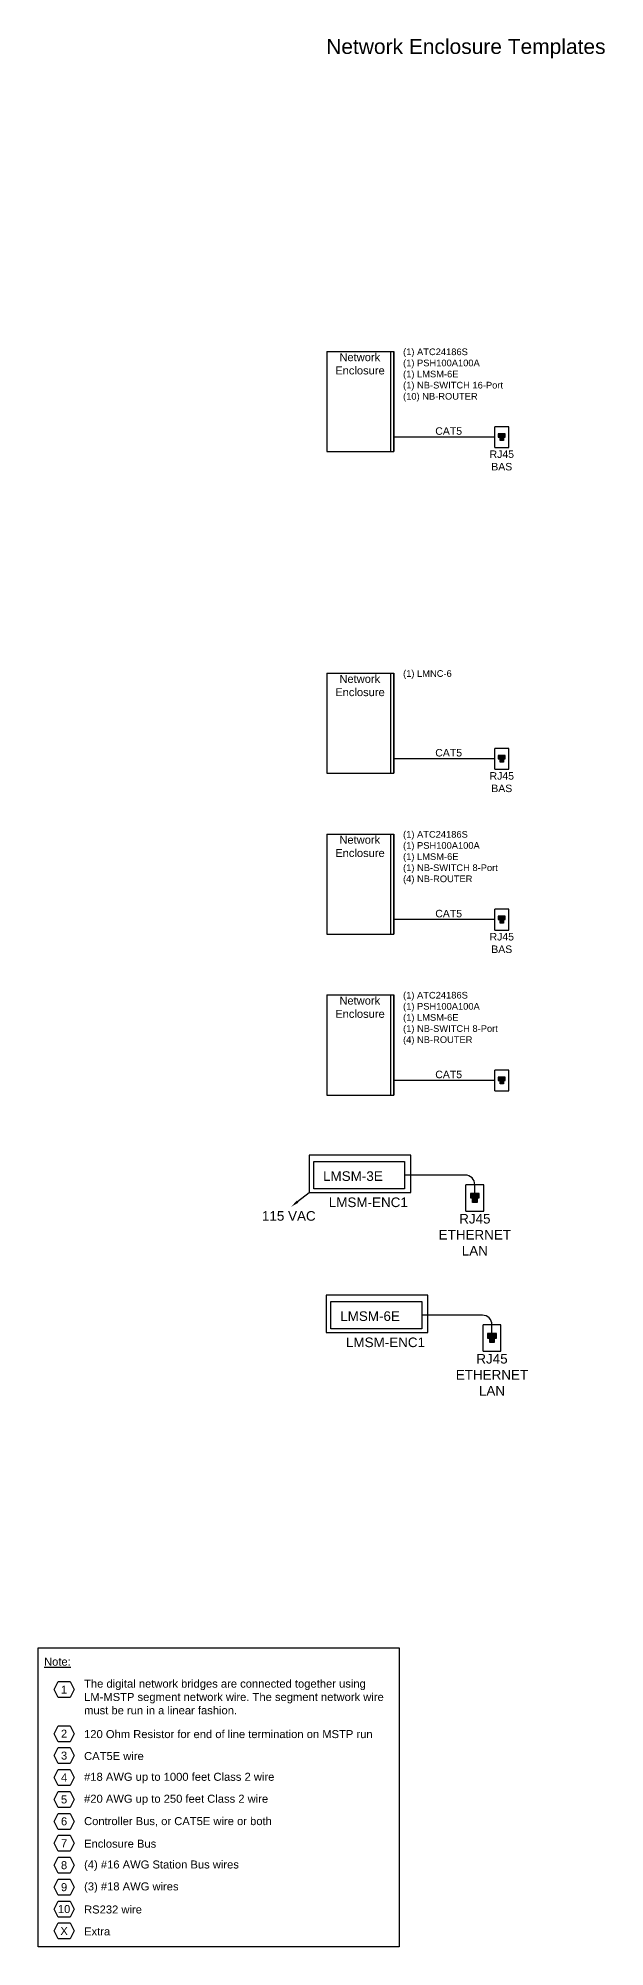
# Model space of a CAD drawing. Header units: inches. Extents: x -312 to -2, y -182 to 37.
# Drawn here: x -96.8 to -79.9, y -20.2 to 37 of the extents above; entities that cross this region are included whole.
import ezdxf
from ezdxf.enums import TextEntityAlignment as Align

# ---------------------------------------------------------------- set-up
doc = ezdxf.new("R2010")
doc.units = ezdxf.units.IN
doc.header["$MEASUREMENT"] = 0
doc.linetypes.add('HIDDEN', pattern=[0.375, 0.25, -0.125])
for name, color, linetype in [('16 NB-switch', 6, 'Continuous'), ('_WS_120_OHM', 160, 'Continuous'), ('_WS_18_AWG', 7, 'Continuous'), ('_WS_20_AWG', 7, 'Continuous'), ('_WS_3_18_AWG', 20, 'Continuous'), ('_WS_CAT5E', 3, 'Continuous'), ('_WS_CONTROLLER_BUS', 10, 'Continuous'), ('_WS_ENCLOSURE_BUS', 114, 'Continuous'), ('_WS_MSTP', 160, 'HIDDEN'), ('_WS_RS232', 4, 'Continuous'), ('_WS_STATION_BUS', 200, 'Continuous'), ('WS', 7, 'Continuous')]:
    doc.layers.add(name, color=color, linetype=linetype)
doc.styles.add('Arial', font='arial.ttf', dxfattribs={"height": 0.1875})
doc.styles.get("Standard").update_dxf_attribs({"font": 'arial.ttf'})

# ---------------------------------------------------------------- blocks, each defined once
blk = doc.blocks.new('LMSM-3E')
for points in [[(-1.525, -1.124), (1.525, -1.124), (1.525, 0), (-1.525, 0)], [(-1.382, -0.197), (1.339, -0.197), (1.339, -1.01), (-1.382, -1.01)]]:
    blk.add_lwpolyline(points, close=True)
at = {"layer": 'WS'}
for p, q in [((-1.867, -1.398), (-1.525, -1.124)), ((3.155, -0.603), (1.339, -0.603)), ((3.178, -1.687), (3.178, -0.891)), ((3.178, -1.687), (3.178, -0.891)), ((3.709, -0.891), (3.178, -0.891)), ((3.709, -0.891), (3.178, -0.891)), ((3.443, -1.157), (3.443, -0.891)), ((3.709, -1.687), (3.709, -0.891)), ((3.709, -1.687), (3.709, -0.891)), ((3.178, -1.687), (3.709, -1.687)), ((3.178, -1.687), (3.709, -1.687)), ((3.576, -1.157), (3.311, -1.157)), ((3.576, -1.157), (3.311, -1.157)), ((3.311, -1.157), (3.311, -1.289)), ((3.311, -1.157), (3.311, -1.289)), ((3.311, -1.289), (3.576, -1.289)), ((3.311, -1.289), (3.576, -1.289)), ((3.377, -1.422), (3.377, -1.289)), ((3.377, -1.422), (3.377, -1.289)), ((3.51, -1.422), (3.377, -1.422)), ((3.51, -1.422), (3.377, -1.422)), ((3.51, -1.289), (3.51, -1.422)), ((3.51, -1.289), (3.51, -1.422)), ((3.576, -1.289), (3.576, -1.157)), ((3.576, -1.289), (3.576, -1.157))]:
    blk.add_line(p, q, dxfattribs=at)
blk.add_arc((3.155, -0.891), 0.288, 0, 90, dxfattribs=at)
for points in [[(-1.842, -1.429), (-1.893, -1.366), (-2.057, -1.55)], [(3.576, -1.157), (3.311, -1.157), (3.576, -1.289), (3.311, -1.289)], [(3.576, -1.157), (3.311, -1.157), (3.576, -1.289), (3.311, -1.289)], [(3.51, -1.289), (3.377, -1.289), (3.51, -1.422), (3.377, -1.422)], [(3.51, -1.289), (3.377, -1.289), (3.51, -1.422), (3.377, -1.422)]]:
    blk.add_solid(points, dxfattribs=at)
at = {"char_height": 0.288, "width": 6.93336, "attachment_point": 1}
for s, insert in [('LMSM-3E', (-1.105, -0.488)), ('LMSM-ENC1', (-0.933, -1.274))]:
    blk.add_mtext(s, dxfattribs=dict(at, insert=insert))
at = {"layer": 'WS'}
blk.add_text('115 VAC', height=0.288, dxfattribs=at).set_placement((-1.327, -1.971), align=Align.RIGHT)
at = {"layer": 'WS', "linetype": 'Continuous', "insert": (3.443, -1.767), "char_height": 0.288, "width": 2.67207, "attachment_point": 2}
blk.add_mtext('RJ45\\PETHERNET\\PLAN', dxfattribs=at)
blk = doc.blocks.new('LMSM-6E')
for points in [[(-1.525, -1.124), (1.525, -1.124), (1.525, 0), (-1.525, 0)], [(-1.382, -0.197), (1.339, -0.197), (1.339, -1.01), (-1.382, -1.01)]]:
    blk.add_lwpolyline(points, close=True)
at = {"layer": 'WS'}
for p, q in [((3.155, -0.603), (1.339, -0.603)), ((3.178, -1.687), (3.178, -0.891)), ((3.178, -1.687), (3.178, -0.891)), ((3.709, -0.891), (3.178, -0.891)), ((3.709, -0.891), (3.178, -0.891)), ((3.443, -1.157), (3.443, -0.891)), ((3.709, -1.687), (3.709, -0.891)), ((3.709, -1.687), (3.709, -0.891)), ((3.178, -1.687), (3.709, -1.687)), ((3.178, -1.687), (3.709, -1.687)), ((3.576, -1.157), (3.311, -1.157)), ((3.576, -1.157), (3.311, -1.157)), ((3.311, -1.157), (3.311, -1.289)), ((3.311, -1.157), (3.311, -1.289)), ((3.311, -1.289), (3.576, -1.289)), ((3.311, -1.289), (3.576, -1.289)), ((3.377, -1.422), (3.377, -1.289)), ((3.377, -1.422), (3.377, -1.289)), ((3.51, -1.422), (3.377, -1.422)), ((3.51, -1.422), (3.377, -1.422)), ((3.51, -1.289), (3.51, -1.422)), ((3.51, -1.289), (3.51, -1.422)), ((3.576, -1.289), (3.576, -1.157)), ((3.576, -1.289), (3.576, -1.157))]:
    blk.add_line(p, q, dxfattribs=at)
blk.add_arc((3.155, -0.891), 0.288, 0, 90, dxfattribs=at)
for points in [[(3.576, -1.157), (3.311, -1.157), (3.576, -1.289), (3.311, -1.289)], [(3.576, -1.157), (3.311, -1.157), (3.576, -1.289), (3.311, -1.289)], [(3.51, -1.289), (3.377, -1.289), (3.51, -1.422), (3.377, -1.422)], [(3.51, -1.289), (3.377, -1.289), (3.51, -1.422), (3.377, -1.422)]]:
    blk.add_solid(points, dxfattribs=at)
at = {"char_height": 0.288, "width": 6.93336, "attachment_point": 1}
for s, insert in [('LMSM-6E', (-1.105, -0.488)), ('LMSM-ENC1', (-0.933, -1.274))]:
    blk.add_mtext(s, dxfattribs=dict(at, insert=insert))
at = {"layer": 'WS', "linetype": 'Continuous', "insert": (3.443, -1.767), "char_height": 0.288, "width": 2.67207, "attachment_point": 2}
blk.add_mtext('RJ45\\PETHERNET\\PLAN', dxfattribs=at)
blk = doc.blocks.new('LMNC')
at = {"color": 4, "lineweight": 25}
for p, q in [((-0.989, 0), (1.011, 0)), ((-0.989, 0), (-0.989, -3)), ((0.911, 0), (0.911, -3)), ((1.011, 0), (1.011, -3)), ((1.011, -3), (1.011, 0)), ((1.011, 0), (1.011, -3)), ((-0.989, -3), (1.011, -3))]:
    blk.add_line(p, q, dxfattribs=at)
at = {"insert": (-0.018, -0.369), "char_height": 0.23865, "attachment_point": 4}
blk.add_mtext('\\pi-0.59801;Network\\P\\pi-0.72116;Enclosure', dxfattribs=at)
for tag, p in [('SWITCH_NUMBER', (1.384, -0.617)), ('ROUTER_NUMBER', (1.384, -0.259)), ('SEGMENT_MANAGER', (1.384, -0.971))]:
    blk.add_attdef(tag, p, '', height=0.212)
blk.add_attdef('CABINET_TYPE', text='', height=0.239).set_placement((-0.012, -0.989), align=Align.MIDDLE_CENTER)
blk = doc.blocks.new('_HEX_NOTE_X')
at = {"color": 0, "linetype": 'Continuous'}
for p, q in [((-0.3, 0), (-0.18, 0.24)), ((-0.18, -0.24), (-0.3, 0)), ((-0.18, 0.24), (0.18, 0.24)), ((0.18, 0.24), (0.3, 0)), ((0.3, 0), (0.18, -0.24)), ((0.18, -0.24), (-0.18, -0.24))]:
    blk.add_line(p, q, dxfattribs=at)
at = {"color": 0, "style": 'Arial'}
blk.add_text('X', height=0.24, dxfattribs=at).set_placement((0, 0), align=Align.MIDDLE_CENTER)
blk = doc.blocks.new('_HEX_NOTE_10')
at = {"color": 0, "linetype": 'Continuous'}
for p, q in [((-0.3, 0), (-0.18, 0.24)), ((-0.18, -0.24), (-0.3, 0)), ((-0.18, 0.24), (0.18, 0.24)), ((0.18, 0.24), (0.3, 0)), ((0.3, 0), (0.18, -0.24)), ((0.18, -0.24), (-0.18, -0.24))]:
    blk.add_line(p, q, dxfattribs=at)
at = {"color": 0, "style": 'Arial'}
blk.add_text('10', height=0.24, dxfattribs=at).set_placement((0, 0), align=Align.MIDDLE_CENTER)
blk = doc.blocks.new('_HEX_NOTE_2')
at = {"color": 0, "linetype": 'Continuous'}
for p, q in [((-0.3, 0), (-0.18, 0.24)), ((-0.18, -0.24), (-0.3, 0)), ((-0.18, 0.24), (0.18, 0.24)), ((0.18, 0.24), (0.3, 0)), ((0.3, 0), (0.18, -0.24)), ((0.18, -0.24), (-0.18, -0.24))]:
    blk.add_line(p, q, dxfattribs=at)
at = {"color": 0, "style": 'Arial'}
blk.add_text('2', height=0.24, dxfattribs=at).set_placement((0, 0), align=Align.MIDDLE_CENTER)
blk = doc.blocks.new('_HEX_NOTE_3')
at = {"color": 0, "linetype": 'Continuous'}
for p, q in [((-0.3, 0), (-0.18, 0.24)), ((-0.18, -0.24), (-0.3, 0)), ((-0.18, 0.24), (0.18, 0.24)), ((0.18, 0.24), (0.3, 0)), ((0.3, 0), (0.18, -0.24)), ((0.18, -0.24), (-0.18, -0.24))]:
    blk.add_line(p, q, dxfattribs=at)
at = {"color": 0, "style": 'Arial'}
blk.add_text('3', height=0.24, dxfattribs=at).set_placement((0, 0), align=Align.MIDDLE_CENTER)
blk = doc.blocks.new('_HEX_NOTE_4')
at = {"color": 0, "linetype": 'Continuous'}
for p, q in [((-0.3, 0), (-0.18, 0.24)), ((-0.18, -0.24), (-0.3, 0)), ((-0.18, 0.24), (0.18, 0.24)), ((0.18, 0.24), (0.3, 0)), ((0.3, 0), (0.18, -0.24)), ((0.18, -0.24), (-0.18, -0.24))]:
    blk.add_line(p, q, dxfattribs=at)
at = {"color": 0, "style": 'Arial'}
blk.add_text('4', height=0.24, dxfattribs=at).set_placement((0, 0), align=Align.MIDDLE_CENTER)
blk = doc.blocks.new('_HEX_NOTE_5')
at = {"color": 0, "linetype": 'Continuous'}
for p, q in [((-0.3, 0), (-0.18, 0.24)), ((-0.18, -0.24), (-0.3, 0)), ((-0.18, 0.24), (0.18, 0.24)), ((0.18, 0.24), (0.3, 0)), ((0.3, 0), (0.18, -0.24)), ((0.18, -0.24), (-0.18, -0.24))]:
    blk.add_line(p, q, dxfattribs=at)
at = {"color": 0, "style": 'Arial'}
blk.add_text('5', height=0.24, dxfattribs=at).set_placement((0, 0), align=Align.MIDDLE_CENTER)
blk = doc.blocks.new('_HEX_NOTE_6')
at = {"color": 0, "linetype": 'Continuous'}
for p, q in [((-0.3, 0), (-0.18, 0.24)), ((-0.18, -0.24), (-0.3, 0)), ((-0.18, 0.24), (0.18, 0.24)), ((0.18, 0.24), (0.3, 0)), ((0.3, 0), (0.18, -0.24)), ((0.18, -0.24), (-0.18, -0.24))]:
    blk.add_line(p, q, dxfattribs=at)
at = {"color": 0, "style": 'Arial'}
blk.add_text('6', height=0.24, dxfattribs=at).set_placement((0, 0), align=Align.MIDDLE_CENTER)
blk = doc.blocks.new('_HEX_NOTE_7')
at = {"color": 0, "linetype": 'Continuous'}
for p, q in [((-0.3, 0), (-0.18, 0.24)), ((-0.18, -0.24), (-0.3, 0)), ((-0.18, 0.24), (0.18, 0.24)), ((0.18, 0.24), (0.3, 0)), ((0.3, 0), (0.18, -0.24)), ((0.18, -0.24), (-0.18, -0.24))]:
    blk.add_line(p, q, dxfattribs=at)
at = {"color": 0, "style": 'Arial'}
blk.add_text('7', height=0.24, dxfattribs=at).set_placement((0, 0), align=Align.MIDDLE_CENTER)
blk = doc.blocks.new('_HEX_NOTE_8')
at = {"color": 0, "linetype": 'Continuous'}
for p, q in [((-0.3, 0), (-0.18, 0.24)), ((-0.18, -0.24), (-0.3, 0)), ((-0.18, 0.24), (0.18, 0.24)), ((0.18, 0.24), (0.3, 0)), ((0.3, 0), (0.18, -0.24)), ((0.18, -0.24), (-0.18, -0.24))]:
    blk.add_line(p, q, dxfattribs=at)
at = {"color": 0, "style": 'Arial'}
blk.add_text('8', height=0.24, dxfattribs=at).set_placement((0, 0), align=Align.MIDDLE_CENTER)
blk = doc.blocks.new('_HEX_NOTE_9')
at = {"color": 0, "linetype": 'Continuous'}
for p, q in [((-0.3, 0), (-0.18, 0.24)), ((-0.18, -0.24), (-0.3, 0)), ((-0.18, 0.24), (0.18, 0.24)), ((0.18, 0.24), (0.3, 0)), ((0.3, 0), (0.18, -0.24)), ((0.18, -0.24), (-0.18, -0.24))]:
    blk.add_line(p, q, dxfattribs=at)
at = {"color": 0, "style": 'Arial'}
blk.add_text('9', height=0.24, dxfattribs=at).set_placement((0, 0), align=Align.MIDDLE_CENTER)
blk = doc.blocks.new('_HEX_NOTE_1')
at = {"color": 0, "linetype": 'Continuous'}
for p, q in [((-0.3, 0), (-0.18, 0.24)), ((-0.18, -0.24), (-0.3, 0)), ((-0.18, 0.24), (0.18, 0.24)), ((0.18, 0.24), (0.3, 0)), ((0.3, 0), (0.18, -0.24)), ((0.18, -0.24), (-0.18, -0.24))]:
    blk.add_line(p, q, dxfattribs=at)
at = {"color": 0, "style": 'Arial'}
blk.add_text('1', height=0.24, dxfattribs=at).set_placement((0, 0), align=Align.MIDDLE_CENTER)
blk = doc.blocks.new('_WIRE_LEGEND')
blk.add_lwpolyline([(0, 0), (10.818, 0), (10.818, -8.97), (0, -8.97)], close=True)
at = {"layer": '_WS_120_OHM', "linetype": 'Continuous'}
for p, q in [((0.475, -2.578), (0.595, -2.338)), ((0.595, -2.818), (0.475, -2.578)), ((0.595, -2.338), (0.955, -2.338)), ((0.955, -2.818), (0.595, -2.818)), ((0.955, -2.338), (1.075, -2.578)), ((1.075, -2.578), (0.955, -2.818))]:
    blk.add_line(p, q, dxfattribs=at)
at = {"layer": '_WS_CAT5E', "linetype": 'Continuous'}
for p, q in [((0.475, -3.235), (0.595, -2.995)), ((0.595, -3.475), (0.475, -3.235)), ((0.595, -2.995), (0.955, -2.995)), ((0.955, -2.995), (1.075, -3.235)), ((1.075, -3.235), (0.955, -3.475)), ((0.955, -3.475), (0.595, -3.475))]:
    blk.add_line(p, q, dxfattribs=at)
blk.add_blockref('_HEX_NOTE_X', (0.775, -8.495))
at = {"layer": '_WS_120_OHM'}
blk.add_blockref('_HEX_NOTE_2', (0.775, -2.578), dxfattribs=at)
at = {"layer": '_WS_18_AWG'}
blk.add_blockref('_HEX_NOTE_4', (0.775, -3.892), dxfattribs=at)
at = {"layer": '_WS_20_AWG'}
blk.add_blockref('_HEX_NOTE_5', (0.775, -4.55), dxfattribs=at)
at = {"layer": '_WS_3_18_AWG'}
blk.add_blockref('_HEX_NOTE_9', (0.775, -7.18), dxfattribs=at)
at = {"layer": '_WS_CAT5E'}
blk.add_blockref('_HEX_NOTE_3', (0.775, -3.235), dxfattribs=at)
at = {"layer": '_WS_CONTROLLER_BUS'}
blk.add_blockref('_HEX_NOTE_6', (0.775, -5.207), dxfattribs=at)
at = {"layer": '_WS_ENCLOSURE_BUS'}
blk.add_blockref('_HEX_NOTE_7', (0.775, -5.865), dxfattribs=at)
at = {"layer": '_WS_MSTP'}
blk.add_blockref('_HEX_NOTE_1', (0.775, -1.257), dxfattribs=at)
at = {"layer": '_WS_RS232'}
blk.add_blockref('_HEX_NOTE_10', (0.775, -7.837), dxfattribs=at)
at = {"layer": '_WS_STATION_BUS'}
blk.add_blockref('_HEX_NOTE_8', (0.775, -6.522), dxfattribs=at)
blk.add_text('%%UNote:', height=0.24).set_placement((0.175, -0.537))
at = {"insert": (1.375, -8.509), "char_height": 0.24, "width": 9.23571, "attachment_point": 4}
blk.add_mtext('Extra', dxfattribs=at)
at = {"layer": '_WS_120_OHM'}
blk.add_text('2', height=0.24, dxfattribs=at).set_placement((0.775, -2.698), align=Align.CENTER)
at = {"layer": '_WS_120_OHM', "insert": (1.375, -2.592), "char_height": 0.24, "width": 9.23571, "attachment_point": 4}
blk.add_mtext('120 Ohm Resistor for end of line termination on MSTP run', dxfattribs=at)
at = {"layer": '_WS_20_AWG', "char_height": 0.24, "width": 9.23571, "attachment_point": 4}
for s, insert in [('#18 AWG up to 1000 feet Class 2 wire', (1.375, -3.907)), ('#20 AWG up to 250 feet Class 2 wire', (1.375, -4.565))]:
    blk.add_mtext(s, dxfattribs=dict(at, insert=insert))
at = {"layer": '_WS_3_18_AWG', "insert": (1.375, -7.194), "char_height": 0.24, "width": 9.23571, "attachment_point": 4}
blk.add_mtext('(3) #18 AWG wires', dxfattribs=at)
at = {"layer": '_WS_CAT5E'}
blk.add_text('3', height=0.24, dxfattribs=at).set_placement((0.775, -3.355), align=Align.CENTER)
at = {"layer": '_WS_CAT5E', "insert": (1.375, -3.25), "char_height": 0.24, "width": 9.23571, "attachment_point": 4}
blk.add_mtext('CAT5E wire', dxfattribs=at)
at = {"layer": '_WS_CONTROLLER_BUS', "insert": (1.375, -5.222), "char_height": 0.24, "width": 9.23571, "attachment_point": 4}
blk.add_mtext('Controller Bus, or CAT5E wire or both', dxfattribs=at)
at = {"layer": '_WS_ENCLOSURE_BUS', "insert": (1.375, -5.879), "char_height": 0.24, "width": 9.23571, "attachment_point": 4}
blk.add_mtext('Enclosure Bus', dxfattribs=at)
at = {"layer": '_WS_MSTP', "insert": (1.375, -0.957), "char_height": 0.24, "width": 9.23571, "attachment_point": 1}
blk.add_mtext('The digital network bridges are connected together using LM-MSTP segment network wire. The segment network wire must be run in a linear fashion.', dxfattribs=at)
at = {"layer": '_WS_RS232', "insert": (1.375, -7.852), "char_height": 0.24, "width": 9.23571, "attachment_point": 4}
blk.add_mtext('RS232 wire', dxfattribs=at)
at = {"layer": '_WS_STATION_BUS', "insert": (1.375, -6.537), "char_height": 0.24, "width": 9.23571, "attachment_point": 4}
blk.add_mtext('(4) #16 AWG Station Bus wires', dxfattribs=at)

msp = doc.modelspace()

# ---------------------------------------------------------------- linework, layer by layer
for p, q in [((-82.74627, 25.34721), (-83.16015, 25.34721)), ((-83.16015, 24.72639), (-83.16015, 25.34721)), ((-82.74627, 24.72639), (-82.74627, 25.34721)), ((-83.16015, 25.0368), (-86.19239, 25.0368)), ((-83.16015, 24.72639), (-82.74627, 24.72639)), ((-83.05668, 25.14027), (-83.05668, 25.0368)), ((-82.84974, 25.14027), (-83.05668, 25.14027)), ((-83.05668, 25.0368), (-82.84974, 25.0368)), ((-83.00494, 24.93333), (-83.00494, 25.0368)), ((-82.90148, 24.93333), (-83.00494, 24.93333)), ((-82.90148, 25.0368), (-82.90148, 24.93333)), ((-82.84974, 25.0368), (-82.84974, 25.14027)), ((-82.74627, 15.69944), (-83.16015, 15.69944)), ((-83.16015, 15.07862), (-83.16015, 15.69944)), ((-83.05668, 15.4925), (-83.05668, 15.38903)), ((-82.84974, 15.4925), (-83.05668, 15.4925)), ((-82.84974, 15.38903), (-82.84974, 15.4925)), ((-82.74627, 15.07862), (-82.74627, 15.69944)), ((-83.16015, 15.38903), (-86.19239, 15.38903)), ((-83.16015, 15.07862), (-82.74627, 15.07862)), ((-83.05668, 15.38903), (-82.84974, 15.38903)), ((-83.00494, 15.28556), (-83.00494, 15.38903)), ((-82.90148, 15.28556), (-83.00494, 15.28556)), ((-82.90148, 15.38903), (-82.90148, 15.28556)), ((-83.16015, 10.56515), (-86.19239, 10.56515)), ((-82.74627, 10.87556), (-83.16015, 10.87556)), ((-83.16015, 10.25474), (-83.16015, 10.87556)), ((-83.05668, 10.66862), (-83.05668, 10.56515)), ((-82.84974, 10.66862), (-83.05668, 10.66862)), ((-83.05668, 10.56515), (-82.84974, 10.56515)), ((-83.00494, 10.46168), (-83.00494, 10.56515)), ((-82.90148, 10.46168), (-83.00494, 10.46168)), ((-82.90148, 10.56515), (-82.90148, 10.46168)), ((-82.84974, 10.56515), (-82.84974, 10.66862)), ((-82.74627, 10.25474), (-82.74627, 10.87556)), ((-83.16015, 10.25474), (-82.74627, 10.25474)), ((-83.16015, 5.74127), (-86.19239, 5.74127)), ((-82.74627, 6.05168), (-83.16015, 6.05168)), ((-83.16015, 5.43086), (-83.16015, 6.05168)), ((-83.05668, 5.84474), (-83.05668, 5.74127)), ((-82.84974, 5.84474), (-83.05668, 5.84474)), ((-83.05668, 5.74127), (-82.84974, 5.74127)), ((-83.00494, 5.6378), (-83.00494, 5.74127)), ((-82.90148, 5.74127), (-82.90148, 5.6378)), ((-82.84974, 5.74127), (-82.84974, 5.84474)), ((-82.74627, 5.43086), (-82.74627, 6.05168)), ((-83.16015, 5.43086), (-82.74627, 5.43086)), ((-82.90148, 5.6378), (-83.00494, 5.6378))]:
    msp.add_line(p, q)
for points in [[(-82.84974, 25.14027), (-83.05668, 25.14027), (-82.84974, 25.0368), (-83.05668, 25.0368)], [(-82.90148, 25.0368), (-83.00494, 25.0368), (-82.90148, 24.93333), (-83.00494, 24.93333)], [(-82.84974, 15.4925), (-83.05668, 15.4925), (-82.84974, 15.38903), (-83.05668, 15.38903)], [(-82.90148, 15.38903), (-83.00494, 15.38903), (-82.90148, 15.28556), (-83.00494, 15.28556)], [(-82.84974, 10.66862), (-83.05668, 10.66862), (-82.84974, 10.56515), (-83.05668, 10.56515)], [(-82.90148, 10.56515), (-83.00494, 10.56515), (-82.90148, 10.46168), (-83.00494, 10.46168)], [(-82.84974, 5.84474), (-83.05668, 5.84474), (-82.84974, 5.74127), (-83.05668, 5.74127)], [(-82.90148, 5.74127), (-83.00494, 5.74127), (-82.90148, 5.6378), (-83.00494, 5.6378)]]:
    msp.add_solid(points)

# ---------------------------------------------------------------- block references
for name, p in [('LMNC', (-87.20327, 27.60222)), ('LMNC', (-87.20327, 17.95446)), ('LMNC', (-87.20327, 13.13058)), ('LMNC', (-87.20327, 8.3067)), ('LMSM-3E', (-87.20327, 3.50702)), ('LMSM-6E', (-86.68959, -0.69262)), ('_WIRE_LEGEND', (-96.8444, -11.26955))]:
    msp.add_blockref(name, p)

# ---------------------------------------------------------------- texts
at = {"insert": (-88.21415, 36.68499), "char_height": 0.449284, "attachment_point": 4}
msp.add_mtext_dynamic_manual_height_columns('Network Enclosure Templates', width=26.7906867, gutter_width=1, heights=[0], dxfattribs=at)
at = {"linetype": 'Continuous', "char_height": 0.22464, "width": 2.0842115, "attachment_point": 2}
for s, insert in [('CAT5', (-84.5447, 25.33136)), ('RJ45\\PBAS', (-82.95321, 24.63727)), ('CAT5', (-84.5447, 15.6836)), ('RJ45\\PBAS', (-82.95321, 14.98951)), ('CAT5', (-84.5447, 10.85972)), ('RJ45\\PBAS', (-82.95321, 10.16563)), ('CAT5', (-84.5447, 6.03584))]:
    msp.add_mtext(s, dxfattribs=dict(at, insert=insert))
at = {"layer": '16 NB-switch', "char_height": 0.2, "attachment_point": 1}
for s, insert, width in [('(1) ATC24186S\\P(1) PSH100A100A \\P(1) LMSM-6E\\P(1) NB-SWITCH 16-Port\\P(10) NB-ROUTER', (-85.91126, 27.69513), 4.1179883), ('(1) LMNC-6', (-85.91126, 18.04737), 3.75), ('(1) ATC24186S\\P(1) PSH100A100A \\P(1) LMSM-6E\\P(1) NB-SWITCH 8-Port\\P(4) NB-ROUTER\\P', (-85.91126, 13.22348), 3.75), ('(1) ATC24186S\\P(1) PSH100A100A \\P(1) LMSM-6E\\P(1) NB-SWITCH 8-Port\\P(4) NB-ROUTER\\P', (-85.91126, 8.3996), 3.75)]:
    msp.add_mtext(s, dxfattribs=dict(at, insert=insert, width=width))

doc.saveas('drawing.dxf')
